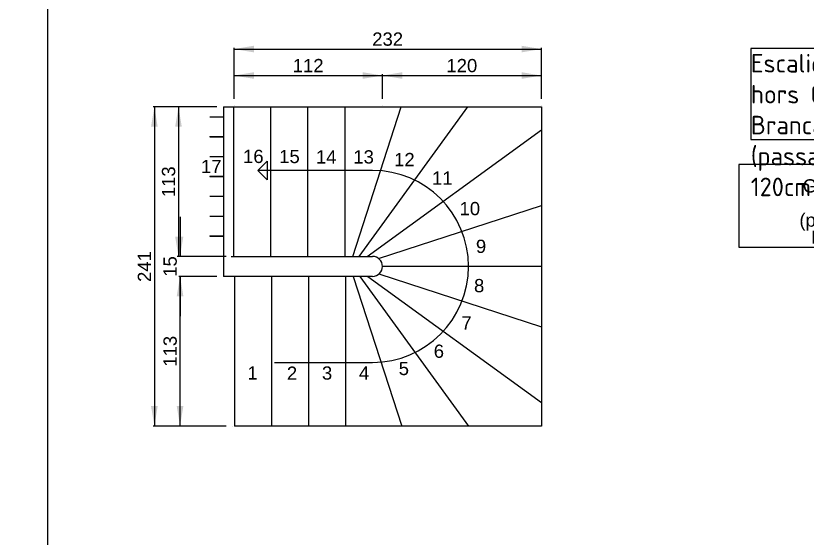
# Model space of a CAD drawing. Header units: millimetres. Extents: x 0 to 24, y -2.2 to 28.9.
# Drawn here: x 0 to 14.93, y 7.66 to 17.52 of the extents above; entities that cross this region are included whole.
import ezdxf
from ezdxf import colors
from ezdxf.entities.mleader import LeaderData, LeaderLine
from ezdxf.enums import TextEntityAlignment as Align
from ezdxf.math import Vec2, Vec3

# ---------------------------------------------------------------- set-up
doc = ezdxf.new("R2010")
doc.units = ezdxf.units.MM
for name, color, linetype in [('201803570-PLAN1-', 7, 'Continuous'), ('Cartouche', 7, 'Continuous'), ('cotation', 7, 'Continuous'), ('COUPEFIN0', 7, 'Continuous'), ('Défaut', 7, 'Continuous'), ('ESCALIER-1', 7, 'Continuous'), ('GironInf', 7, 'Continuous')]:
    doc.layers.add(name, color=color, linetype=linetype)
doc.styles.add('SEACAD_Arial', font='arial.ttf')
doc.dimstyles.new('ISO', dxfattribs={"dimtxt": 0.25, "dimasz": 0.375, "dimexe": 0.025, "dimexo": 0.125, "dimgap": 0.025, "dimtad": 1, "dimtxsty": 'SEACAD_Arial', "dimblk1": '_SE_FILLED', "dimblk2": '_SE_FILLED', "dimsah": 1, "dimcen": 0, "dimadec": 0, "dimazin": 0, "dimtfac": 1, "dimtdec": 3, "dimtofl": 0, "dimtmove": 0, "dimatfit": 3, "dimfxl": 1, "dimtolj": 1, "dimarcsym": 0})

# ---------------------------------------------------------------- blocks, each defined once
blk = doc.blocks.new('SEANNOT_GROUP')
at = {"layer": 'Défaut', "color": 7, "linetype": 'Continuous', "style": 'SEACAD_Arial'}
blk.add_text('12', height=0.25, dxfattribs=at).set_placement((7.139, 14.933), align=Align.TOP_LEFT)
blk = doc.blocks.new('SEANNOT_GROUP1')
at = {"layer": 'Défaut', "color": 7, "linetype": 'Continuous', "style": 'SEACAD_Arial'}
blk.add_text('13', height=0.25, dxfattribs=at).set_placement((6.369, 14.984), align=Align.TOP_LEFT)
blk = doc.blocks.new('SEANNOT_GROUP2')
at = {"layer": 'Défaut', "color": 7, "linetype": 'Continuous', "style": 'SEACAD_Arial'}
blk.add_text('14', height=0.25, dxfattribs=at).set_placement((5.663, 14.983), align=Align.TOP_LEFT)
blk = doc.blocks.new('SEANNOT_GROUP3')
at = {"layer": 'Défaut', "color": 7, "linetype": 'Continuous', "style": 'SEACAD_Arial'}
blk.add_text('15', height=0.25, dxfattribs=at).set_placement((4.97, 14.991), align=Align.TOP_LEFT)
blk = doc.blocks.new('SEANNOT_GROUP4')
at = {"layer": 'Défaut', "color": 7, "linetype": 'Continuous', "style": 'SEACAD_Arial'}
blk.add_text('16', height=0.25, dxfattribs=at).set_placement((4.288, 14.993), align=Align.TOP_LEFT)
blk = doc.blocks.new('SEANNOT_GROUP5')
at = {"layer": 'Défaut', "color": 7, "linetype": 'Continuous', "style": 'SEACAD_Arial'}
blk.add_text('17', height=0.25, dxfattribs=at).set_placement((3.494, 14.802), align=Align.TOP_LEFT)
blk = doc.blocks.new('SEANNOT_GROUP6')
at = {"layer": 'Défaut', "color": 7, "linetype": 'Continuous', "style": 'SEACAD_Arial'}
blk.add_text('10', height=0.25, dxfattribs=at).set_placement((8.374, 14.008), align=Align.TOP_LEFT)
blk = doc.blocks.new('SEANNOT_GROUP7')
at = {"layer": 'Défaut', "color": 7, "linetype": 'Continuous', "style": 'SEACAD_Arial'}
blk.add_text('11', height=0.25, dxfattribs=at).set_placement((7.855, 14.584), align=Align.TOP_LEFT)
blk = doc.blocks.new('SEANNOT_GROUP8')
at = {"layer": 'Défaut', "color": 7, "linetype": 'Continuous', "style": 'SEACAD_Arial'}
blk.add_text('9', height=0.25, dxfattribs=at).set_placement((8.683, 13.296), align=Align.TOP_LEFT)
blk = doc.blocks.new('SEANNOT_GROUP9')
at = {"layer": 'Défaut', "color": 7, "linetype": 'Continuous', "style": 'SEACAD_Arial'}
blk.add_text('8', height=0.25, dxfattribs=at).set_placement((8.647, 12.554), align=Align.TOP_LEFT)
blk = doc.blocks.new('SEANNOT_GROUP10')
at = {"layer": 'Défaut', "color": 7, "linetype": 'Continuous', "style": 'SEACAD_Arial'}
blk.add_text('7', height=0.25, dxfattribs=at).set_placement((8.41, 11.85), align=Align.TOP_LEFT)
blk = doc.blocks.new('SEANNOT_GROUP11')
at = {"layer": 'Défaut', "color": 7, "linetype": 'Continuous', "style": 'SEACAD_Arial'}
blk.add_text('6', height=0.25, dxfattribs=at).set_placement((7.887, 11.316), align=Align.TOP_LEFT)
blk = doc.blocks.new('SEANNOT_GROUP12')
at = {"layer": 'Défaut', "color": 7, "linetype": 'Continuous', "style": 'SEACAD_Arial'}
blk.add_text('5', height=0.25, dxfattribs=at).set_placement((7.226, 10.99), align=Align.TOP_LEFT)
blk = doc.blocks.new('SEANNOT_GROUP13')
at = {"layer": 'Défaut', "color": 7, "linetype": 'Continuous', "style": 'SEACAD_Arial'}
blk.add_text('4', height=0.25, dxfattribs=at).set_placement((6.475, 10.905), align=Align.TOP_LEFT)
blk = doc.blocks.new('SEANNOT_GROUP14')
at = {"layer": 'Défaut', "color": 7, "linetype": 'Continuous', "style": 'SEACAD_Arial'}
blk.add_text('3', height=0.25, dxfattribs=at).set_placement((5.777, 10.904), align=Align.TOP_LEFT)
blk = doc.blocks.new('SEANNOT_GROUP15')
at = {"layer": 'Défaut', "color": 7, "linetype": 'Continuous', "style": 'SEACAD_Arial'}
blk.add_text('2', height=0.25, dxfattribs=at).set_placement((5.115, 10.901), align=Align.TOP_LEFT)
blk = doc.blocks.new('SEANNOT_GROUP16')
at = {"layer": 'Défaut', "color": 7, "linetype": 'Continuous', "style": 'SEACAD_Arial'}
blk.add_text('1', height=0.25, dxfattribs=at).set_placement((4.371, 10.906), align=Align.TOP_LEFT)
blk = doc.blocks.new('_DOT')
at = {"color": 0}
blk.add_line((0, 0), (-1, 0), dxfattribs=at)
at = {"color": 0, "const_width": 0.333}
blk.add_lwpolyline([(-0.1665, 0, 1), (0.1665, 0, 1)], format="xyb", close=True, dxfattribs=at)
blk = doc.blocks.new('SE2')
at = {"layer": '201803570-PLAN1-', "color": 7, "linetype": 'Continuous'}
for p, q in [((4.565, 14.604), (4.742, 14.781)), ((4.742, 14.781), (4.742, 14.427)), ((6.732, 14.604), (4.565, 14.604)), ((4.742, 14.427), (4.565, 14.604)), ((4.882, 10.979), (6.732, 10.979))]:
    blk.add_line(p, q, dxfattribs=at)
for centre in [(4.094, 15.804), (4.094, 15.804), (4.119, 15.829), (4.119, 15.829), (6.919, 15.829), (6.919, 15.829), (9.919, 15.829), (9.919, 15.829), (4.094, 12.979), (4.094, 12.979), (4.094, 12.604), (4.094, 12.604), (4.094, 9.779), (4.094, 9.779)]:
    blk.add_circle(centre, 0.000125, dxfattribs=at)
blk.add_arc((6.732, 12.792), 1.812, 270, 90, dxfattribs=at)
at = {"layer": 'COUPEFIN0', "color": 7, "linetype": 'Continuous'}
for p, q in [((3.664, 15.618), (3.914, 15.618)), ((3.664, 15.618), (3.664, 15.615)), ((3.664, 15.615), (3.914, 15.615)), ((3.914, 15.618), (3.914, 15.615)), ((3.664, 15.243), (3.664, 15.24)), ((3.664, 15.243), (3.914, 15.243)), ((3.664, 15.24), (3.914, 15.24)), ((3.914, 15.243), (3.914, 15.24)), ((3.664, 14.868), (3.664, 14.865)), ((3.664, 14.868), (3.914, 14.868)), ((3.664, 14.865), (3.914, 14.865)), ((3.914, 14.868), (3.914, 14.865)), ((3.664, 14.493), (3.664, 14.49)), ((3.664, 14.493), (3.914, 14.493)), ((3.664, 14.49), (3.914, 14.49)), ((3.914, 14.493), (3.914, 14.49)), ((3.664, 14.118), (3.664, 14.115)), ((3.664, 14.118), (3.914, 14.118)), ((3.664, 14.115), (3.914, 14.115)), ((3.914, 14.118), (3.914, 14.115)), ((3.664, 13.743), (3.664, 13.74)), ((3.664, 13.743), (3.914, 13.743)), ((3.664, 13.74), (3.914, 13.74)), ((3.914, 13.743), (3.914, 13.74)), ((3.664, 13.368), (3.664, 13.365)), ((3.664, 13.368), (3.914, 13.368)), ((3.664, 13.365), (3.914, 13.365)), ((3.914, 13.368), (3.914, 13.365))]:
    blk.add_line(p, q, dxfattribs=at)
at = {"layer": 'ESCALIER-1', "color": 7, "linetype": 'Continuous'}
for p, q in [((3.919, 15.804), (3.919, 12.604)), ((3.919, 15.804), (4.064, 15.804)), ((4.064, 15.804), (4.114, 15.804)), ((4.114, 15.804), (4.764, 15.804)), ((4.114, 12.979), (4.114, 15.804)), ((4.764, 15.804), (4.814, 15.804)), ((4.814, 15.804), (5.464, 15.804)), ((4.814, 12.979), (4.814, 15.804)), ((5.464, 15.804), (5.514, 15.804)), ((5.514, 15.804), (6.164, 15.804)), ((5.514, 12.979), (5.514, 15.804)), ((6.164, 15.804), (6.214, 15.804)), ((6.214, 15.804), (7.22, 15.804)), ((6.214, 12.979), (6.214, 15.804)), ((6.359, 12.979), (7.273, 15.804)), ((6.482, 12.979), (8.532, 15.804)), ((7.22, 15.804), (7.273, 15.804)), ((7.273, 15.804), (8.47, 15.804)), ((8.47, 15.804), (8.532, 15.804)), ((8.532, 15.804), (9.919, 15.804)), ((9.919, 15.804), (9.919, 15.43)), ((9.919, 15.43), (9.919, 15.369)), ((6.631, 12.979), (9.919, 15.369)), ((9.919, 15.369), (9.919, 13.993)), ((6.844, 12.942), (9.919, 13.941)), ((9.919, 13.993), (9.919, 13.941)), ((9.919, 13.941), (9.919, 12.846)), ((4.064, 12.979), (6.732, 12.979)), ((9.919, 12.846), (9.919, 12.796)), ((6.919, 12.796), (9.919, 12.796)), ((9.919, 12.796), (9.919, 11.705)), ((6.732, 12.604), (3.919, 12.604)), ((4.124, 12.604), (4.124, 9.779)), ((4.824, 12.604), (4.824, 9.779)), ((5.524, 12.604), (5.524, 9.779)), ((6.224, 12.604), (6.224, 9.779)), ((6.369, 12.604), (7.283, 9.779)), ((6.494, 12.604), (8.544, 9.779)), ((6.644, 12.604), (9.919, 10.224)), ((6.853, 12.649), (9.919, 11.653)), ((9.919, 11.705), (9.919, 11.653)), ((9.919, 11.653), (9.919, 10.286)), ((9.919, 10.286), (9.919, 10.224)), ((9.919, 10.224), (9.919, 9.779)), ((4.174, 9.779), (4.124, 9.779)), ((4.824, 9.779), (4.174, 9.779)), ((4.874, 9.779), (4.824, 9.779)), ((5.524, 9.779), (4.874, 9.779)), ((5.574, 9.779), (5.524, 9.779)), ((6.224, 9.779), (5.574, 9.779)), ((6.274, 9.779), (6.224, 9.779)), ((7.283, 9.779), (6.274, 9.779)), ((7.335, 9.779), (7.283, 9.779)), ((8.544, 9.779), (7.335, 9.779)), ((8.606, 9.779), (8.544, 9.779)), ((9.919, 9.779), (8.606, 9.779))]:
    blk.add_line(p, q, dxfattribs=at)
blk.add_arc((6.732, 12.792), 0.188, 270, 90, dxfattribs=at)
blk = doc.blocks.new('DMBLK779')
at = {"layer": 'cotation', "linetype": 'Continuous'}
for points in [[(7.294, 16.457), (6.919, 16.394), (7.294, 16.332)], [(9.544, 16.457), (9.544, 16.332), (9.919, 16.394)]]:
    blk.add_hatch(color=7, dxfattribs=at).paths.add_polyline_path(points)
at = {"layer": 'cotation', "color": 7, "linetype": 'Continuous'}
for p, q in [((6.919, 15.954), (6.919, 16.419)), ((6.919, 16.394), (9.919, 16.394)), ((9.919, 15.954), (9.919, 16.419))]:
    blk.add_line(p, q, dxfattribs=at)
at = {"layer": 'cotation', "color": 7, "linetype": 'Continuous', "style": 'SEACAD_Arial'}
blk.add_text('120', height=0.25, dxfattribs=at).set_placement((8.126, 16.707), align=Align.TOP_LEFT)
blk = doc.blocks.new('_SE_FILLED')
at = {"color": 0}
blk.add_line((0, 0), (-1, 0), dxfattribs=at)
blk.add_solid([(0, 0), (-1, -0.1665), (-1, 0.1665), (0, 0)], dxfattribs=at)
blk = doc.blocks.new('DMBLK780')
at = {"layer": 'cotation', "linetype": 'Continuous'}
for points in [[(4.494, 16.457), (4.119, 16.394), (4.494, 16.332)], [(6.544, 16.457), (6.544, 16.332), (6.919, 16.394)]]:
    blk.add_hatch(color=7, dxfattribs=at).paths.add_polyline_path(points)
at = {"layer": 'cotation', "color": 7, "linetype": 'Continuous'}
for p, q in [((4.119, 15.954), (4.119, 16.419)), ((4.119, 16.394), (6.919, 16.394)), ((6.919, 15.954), (6.919, 16.419))]:
    blk.add_line(p, q, dxfattribs=at)
at = {"layer": 'cotation', "color": 7, "linetype": 'Continuous', "style": 'SEACAD_Arial'}
blk.add_text('112', height=0.25, dxfattribs=at).set_placement((5.226, 16.707), align=Align.TOP_LEFT)
blk = doc.blocks.new('DMBLK781')
at = {"layer": 'cotation', "linetype": 'Continuous'}
for points in [[(4.494, 16.957), (4.119, 16.894), (4.494, 16.832)], [(9.544, 16.957), (9.544, 16.832), (9.919, 16.894)]]:
    blk.add_hatch(color=7, dxfattribs=at).paths.add_polyline_path(points)
at = {"layer": 'cotation', "color": 7, "linetype": 'Continuous'}
for p, q in [((4.119, 15.954), (4.119, 16.919)), ((4.119, 16.894), (9.919, 16.894)), ((9.919, 15.954), (9.919, 16.919))]:
    blk.add_line(p, q, dxfattribs=at)
at = {"layer": 'cotation', "color": 7, "linetype": 'Continuous', "style": 'SEACAD_Arial'}
blk.add_text('232', height=0.25, dxfattribs=at).set_placement((6.726, 17.207), align=Align.TOP_LEFT)
blk = doc.blocks.new('DMBLK782')
at = {"layer": 'cotation', "linetype": 'Continuous'}
for points in [[(3.037, 12.229), (3.162, 12.229), (3.099, 12.604)], [(3.037, 10.154), (3.099, 9.779), (3.162, 10.154)]]:
    blk.add_hatch(color=7, dxfattribs=at).paths.add_polyline_path(points)
at = {"layer": 'cotation', "color": 7, "linetype": 'Continuous'}
for p, q in [((3.794, 12.604), (3.074, 12.604)), ((3.099, 9.779), (3.099, 12.604)), ((3.969, 9.779), (3.074, 9.779))]:
    blk.add_line(p, q, dxfattribs=at)
at = {"layer": 'cotation', "color": 7, "linetype": 'Continuous', "style": 'SEACAD_Arial'}
blk.add_text('113', height=0.25, rotation=90, dxfattribs=at).set_placement((2.787, 10.898), align=Align.TOP_LEFT)
blk = doc.blocks.new('DMBLK783')
at = {"layer": 'cotation', "linetype": 'Continuous'}
for points in [[(3.007, 15.429), (3.132, 15.429), (3.069, 15.804)], [(3.007, 13.354), (3.069, 12.979), (3.132, 13.354)]]:
    blk.add_hatch(color=7, dxfattribs=at).paths.add_polyline_path(points)
at = {"layer": 'cotation', "color": 7, "linetype": 'Continuous'}
for p, q in [((3.794, 15.804), (3.044, 15.804)), ((3.069, 15.804), (3.069, 12.979)), ((3.969, 12.979), (3.044, 12.979))]:
    blk.add_line(p, q, dxfattribs=at)
at = {"layer": 'cotation', "color": 7, "linetype": 'Continuous', "style": 'SEACAD_Arial'}
blk.add_text('113', height=0.25, rotation=90, dxfattribs=at).set_placement((2.757, 14.098), align=Align.TOP_LEFT)
blk = doc.blocks.new('DMBLK784')
at = {"layer": 'cotation', "linetype": 'Continuous'}
for points in [[(2.552, 15.429), (2.677, 15.429), (2.615, 15.804)], [(2.552, 10.154), (2.615, 9.779), (2.677, 10.154)]]:
    blk.add_hatch(color=7, dxfattribs=at).paths.add_polyline_path(points)
at = {"layer": 'cotation', "color": 7, "linetype": 'Continuous'}
for p, q in [((3.794, 15.804), (2.59, 15.804)), ((2.615, 15.804), (2.615, 9.779)), ((3.969, 9.779), (2.59, 9.779))]:
    blk.add_line(p, q, dxfattribs=at)
at = {"layer": 'cotation', "color": 7, "linetype": 'Continuous', "style": 'SEACAD_Arial'}
blk.add_text('241', height=0.25, rotation=90, dxfattribs=at).set_placement((2.302, 12.498), align=Align.TOP_LEFT)
blk = doc.blocks.new('DMBLK785')
at = {"layer": 'cotation', "linetype": 'Continuous'}
for points in [[(3.037, 13.354), (3.099, 12.979), (3.162, 13.354)], [(3.037, 12.229), (3.162, 12.229), (3.099, 12.604)]]:
    blk.add_hatch(color=7, dxfattribs=at).paths.add_polyline_path(points)
at = {"layer": 'cotation', "color": 7, "linetype": 'Continuous'}
for p, q in [((3.099, 13.729), (3.099, 12.979)), ((3.969, 12.979), (3.074, 12.979)), ((3.794, 12.604), (3.074, 12.604)), ((3.099, 12.604), (3.099, 11.854))]:
    blk.add_line(p, q, dxfattribs=at)
at = {"layer": 'cotation', "color": 7, "linetype": 'Continuous', "style": 'SEACAD_Arial'}
blk.add_text('15', height=0.25, rotation=90, dxfattribs=at).set_placement((2.787, 12.596), align=Align.TOP_LEFT)

msp = doc.modelspace()

# ---------------------------------------------------------------- linework, layer by layer
at = {"layer": 'Cartouche', "color": 7, "linetype": 'Continuous'}
msp.add_line((0.60674, 0.66875), (0.60674, 28.88922), dxfattribs=at)
at = {"layer": 'cotation', "color": 7, "linetype": 'Continuous'}
msp.add_lwpolyline([(13.87147, 16.90449), (13.87147, 15.18631), (19.64647, 15.18631), (19.64647, 16.90449), (13.87147, 16.90449)], dxfattribs=at)
at = {"layer": 'GironInf', "color": 7, "linetype": 'Continuous'}
for p, q in [((13.64771, 14.71658), (13.64771, 13.15423)), ((19.67699, 14.71658), (13.64771, 14.71658)), ((13.64771, 13.15423), (19.67699, 13.15423))]:
    msp.add_line(p, q, dxfattribs=at)

# ---------------------------------------------------------------- block references
at = {"layer": 'Défaut'}
for name in ['SE2', 'SEANNOT_GROUP4', 'SEANNOT_GROUP3', 'SEANNOT_GROUP2', 'SEANNOT_GROUP1', 'SEANNOT_GROUP', 'SEANNOT_GROUP5', 'SEANNOT_GROUP7', 'SEANNOT_GROUP6', 'SEANNOT_GROUP8', 'SEANNOT_GROUP9', 'SEANNOT_GROUP10', 'SEANNOT_GROUP11', 'SEANNOT_GROUP16', 'SEANNOT_GROUP15', 'SEANNOT_GROUP14', 'SEANNOT_GROUP13', 'SEANNOT_GROUP12']:
    msp.add_blockref(name, (0, 0), dxfattribs=at)

# ---------------------------------------------------------------- texts
at = {"layer": 'cotation', "insert": (13.87147, 16.80109), "char_height": 0.35, "width": 5.832751, "attachment_point": 1}
msp.add_mtext('{\\fSolid Edge ISO|b0||i0||c0|p34;\\C7;\\H0.35;\\W1.;Escalier hors normes PMR : \\P}{\\fSolid Edge ISO|b0||i0||c0|p34;\\C7;\\H0.35;\\W1.;hors Gabarit Passage du Brancard\\P}{\\fSolid Edge ISO|b0||i0||c0|p34;\\C7;\\H0.35;\\W1.;(passages inférieurs à 120cm fini)}', dxfattribs=at)

# ---------------------------------------------------------------- dimensions: what is measured, and where the dimension line sits
at = {"layer": 'cotation', "color": 7, "linetype": 'Continuous'}
for base, p1, p2, angle, picture, middle, dimtype in [((4.1191, 16.89437), (4.1191, 15.82924), (9.9191, 15.82924), 0, 'DMBLK781', (7.0191, 16.89437), 161), ((4.1191, 16.39437), (4.1191, 15.82924), (6.9191, 15.82924), 0, 'DMBLK780', (5.5191, 16.39437), 161), ((6.9191, 16.39437), (6.9191, 15.82924), (9.9191, 15.82924), 0, 'DMBLK779', (8.4191, 16.39437), 161), ((4.0941, 12.79174), (3.9191, 15.80424), (4.0941, 9.77924), 90, 'DMBLK784', (2.61491, 12.79174), 160), ((4.0941, 14.39174), (3.9191, 15.80424), (4.0941, 12.97924), 90, 'DMBLK783', (3.06931, 14.39174), 160), ((3.9191, 12.79174), (4.0941, 12.97924), (3.9191, 12.60424), 90, 'DMBLK785', (3.09937, 12.79174), 160), ((3.9191, 11.19174), (4.0941, 9.77924), (3.9191, 12.60424), 90, 'DMBLK782', (3.09937, 11.19174), 160)]:
    dim = msp.add_linear_dim(base=base, p1=p1, p2=p2, angle=angle, text='\\A1;<>', dimstyle='ISO', override={"dimlfac": 40}, dxfattribs=at)
    dim.commit()
    dim.dimension.update_dxf_attribs({"geometry": picture, "text_midpoint": middle, "dimtype": dimtype})

# ---------------------------------------------------------------- leaders
at = {"layer": 'Cartouche', "color": 7, "linetype": 'Continuous'}
ml = msp.add_multileader_mtext('Standard', dxfattribs=at)
ml.set_content('{\\pxsm0.775;\\fArial|b0||i0||c0|p34;\\W1.;Hauteur à Monter : 290cm\\P}', color=256)
ml.set_leader_properties()
ml.set_arrow_properties(name='DOT')
ml.build(insert=Vec2(0, 0))
ml.multileader.update_dxf_attribs({"leader_type": 0, "dogleg_length": 0, "arrow_head_size": 0.50625})
ctx = ml.context
ctx.base_point, ctx.char_height, ctx.arrow_head_size, ctx.landing_gap_size = Vec3(7.10934, 27.92617), 0.3375, 0.50625, 0.0675
ctx.text_align_type = 1
notes = []
notes.append((ctx, [(0, (0, 0, 0), (0, 0), (1, 0), 1, [])]))
ctx.mtext.insert, ctx.mtext.alignment = Vec3(11.81154, 28.09778), 2
at = {"layer": 'GironInf', "color": 7, "linetype": 'Continuous'}
ml = msp.add_multileader_mtext('Standard', dxfattribs=at)
ml.set_content('{\\pxsm0.775;\\fArial|b0||i0||c0|p34;\\W1.;GIRON < 28 cm à 50 cm\\Pdes murs extérieurs\\P(pour cage fini 245 x 236)\\PHORS NORMES PMR\\P}', color=256)
ml.set_leader_properties()
ml.build(insert=Vec2(0, 0))
ml.multileader.update_dxf_attribs({"dogleg_length": 0, "arrow_head_size": 0.375})
ctx = ml.context
ctx.base_point, ctx.char_height, ctx.arrow_head_size, ctx.landing_gap_size = Vec3(12.80625, 14.30976), 0.25, 0.375, 0.05
ctx.text_align_type = 1
notes.append((ctx, [(0, (0, 0, 0), (0, 0), (1, 0), 1, [])]))
ctx.mtext.insert, ctx.mtext.alignment = Vec3(16.76775, 14.43689), 2
for ctx, leaders in notes:
    for number, flags, end, landing, length, lines in leaders:
        leader = LeaderData()
        leader.index, (leader.has_last_leader_line, leader.has_dogleg_vector, leader.attachment_direction) = number, flags
        leader.last_leader_point, leader.dogleg_vector, leader.dogleg_length = Vec3(end), Vec3(landing), length
        for number, points, colour, breaks in lines:
            line = LeaderLine()
            line.index, line.vertices, line.color, line.breaks = number, Vec3.list(points), colors.encode_raw_color(colour), breaks
            leader.lines.append(line)
        ctx.leaders.append(leader)

doc.saveas('drawing.dxf')
